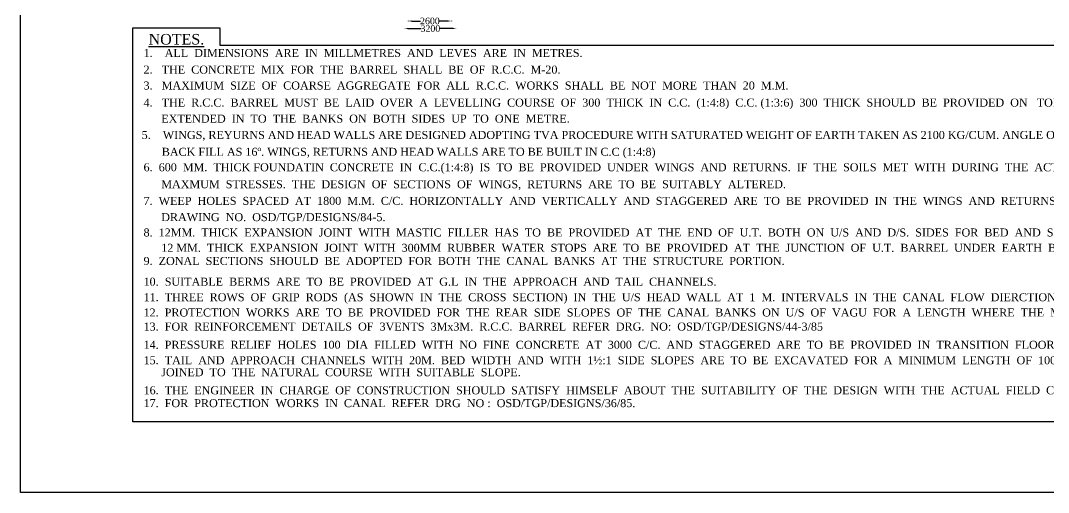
# Model space of a CAD drawing. Header units: millimetres. Extents: x 11010 to 188463, y 9166 to 116986.
# Drawn here: x 11010 to 73967, y 9166 to 38082 of the extents above; entities that cross this region are included whole.
import ezdxf

# ---------------------------------------------------------------- set-up
doc = ezdxf.new("R2010")
doc.units = ezdxf.units.MM
doc.header["$MEASUREMENT"] = 0
for name, color, linetype in [('DIM', 5, 'Continuous'), ('DWG.LINE', 10, 'Continuous'), ('TEXT', 7, 'Continuous')]:
    doc.layers.add(name, color=color, linetype=linetype)
doc.layers.add('TITLE', color=7, linetype='Continuous', lineweight=30)
doc.styles.get("Standard").update_dxf_attribs({"font": 'TIMES.TTF', "height": 400})
doc.dimstyles.get("Standard").update_dxf_attribs({"dimtxt": 400, "dimasz": 200, "dimexe": 0.18, "dimexo": 0.0625, "dimgap": 0.09, "dimtad": 0, "dimtih": 1, "dimtoh": 1, "dimdec": 0, "dimzin": 0, "dimdsep": 46, "dimtxsty": 'Standard', "dimcen": 300, "dimclre": 256, "dimclrt": 4, "dimadec": 0, "dimazin": 0, "dimtfac": 1, "dimtdec": 0, "dimtofl": 0, "dimtmove": 0, "dimatfit": 3, "dimfxl": 5, "dimfxlon": 1, "dimtolj": 1, "dimtzin": 0, "dimarcsym": 0})

# ---------------------------------------------------------------- blocks, each defined once
blk = doc.blocks.new('*D37')
at = {"layer": 'Defpoints', "color": 0, "linetype": 'ByBlock', "ltscale": 0.2}
for p in [(34759, 38068), (37404, 38068), (37404, 38053)]:
    blk.add_point(p, dxfattribs=at)
at = {"layer": 'DIM', "lineweight": -2, "ltscale": 0.2}
blk.add_line((34759, 38058), (34759, 38053), dxfattribs=at)
at = {"layer": 'DIM', "color": 0, "linetype": 'ByBlock', "lineweight": -2, "ltscale": 0.2}
for p, q in [((34959, 38053), (35508, 38053)), ((37204, 38053), (36656, 38053))]:
    blk.add_line(p, q, dxfattribs=at)
at = {"layer": 'DIM', "linetype": 'ByBlock', "lineweight": -2, "ltscale": 0.2}
blk.add_line((37404, 38058), (37404, 38053), dxfattribs=at)
at = {"layer": 'DIM', "color": 0, "linetype": 'ByBlock', "ltscale": 0.2}
for points in [[(34959, 38086), (34959, 38020), (34759, 38053)], [(37204, 38086), (37204, 38020), (37404, 38053)]]:
    blk.add_solid(points, dxfattribs=at)
at = {"layer": 'DIM', "color": 4, "linetype": 'ByBlock', "ltscale": 0.2, "insert": (36082, 38053), "char_height": 400, "attachment_point": 5}
blk.add_mtext('\\A1;2600', dxfattribs=at)
blk = doc.blocks.new('*D38')
at = {"layer": 'Defpoints', "color": 0, "linetype": 'ByBlock', "ltscale": 0.2}
for p in [(34525, 37737), (37699, 37737), (37699, 37592)]:
    blk.add_point(p, dxfattribs=at)
at = {"layer": 'DIM', "lineweight": -2, "ltscale": 0.2}
blk.add_line((34525, 37597), (34525, 37592), dxfattribs=at)
at = {"layer": 'DIM', "color": 0, "linetype": 'ByBlock', "lineweight": -2, "ltscale": 0.2}
for p, q in [((34725, 37592), (35544, 37592)), ((37499, 37592), (36680, 37592))]:
    blk.add_line(p, q, dxfattribs=at)
at = {"layer": 'DIM', "linetype": 'ByBlock', "lineweight": -2, "ltscale": 0.2}
blk.add_line((37699, 37597), (37699, 37592), dxfattribs=at)
at = {"layer": 'DIM', "color": 0, "linetype": 'ByBlock', "ltscale": 0.2}
for points in [[(34725, 37626), (34725, 37559), (34525, 37592)], [(37499, 37626), (37499, 37559), (37699, 37592)]]:
    blk.add_solid(points, dxfattribs=at)
at = {"layer": 'DIM', "color": 4, "linetype": 'ByBlock', "ltscale": 0.2, "insert": (36112, 37592), "char_height": 400, "attachment_point": 5}
blk.add_mtext('\\A1;3200', dxfattribs=at)

msp = doc.modelspace()

# ---------------------------------------------------------------- linework, layer by layer
at = {"layer": 'DWG.LINE', "linetype": 'ByBlock', "ltscale": 0.2}
msp.add_lwpolyline([(23208.1, 37628.7), (23208.1, 36567.6), (103463, 36567.6)], dxfattribs=at)
at = {"layer": 'TITLE', "linetype": 'ByBlock', "ltscale": 0.2}
msp.add_lwpolyline([(11009.9, 116985.8), (188296.1, 116985.8), (188296.1, 9166), (11009.9, 9166)], close=True, dxfattribs=at)
msp.add_lwpolyline([(103463, 36567.6), (103463, 13491.6), (17881.7, 13491.6), (17881.7, 37628.7), (23208.1, 37628.7)], dxfattribs=at)

# ---------------------------------------------------------------- texts
at = {"layer": 'TEXT', "linetype": 'ByBlock', "ltscale": 0.2}
for s, height, p in [('%%UNOTES.', 650, (18853.5, 36612.1)), ('1.    ALL  DIMENSIONS  ARE  IN  MILLMETRES  AND  LEVES  ARE  IN  METRES.', 490, (18543.7, 35849.7)), ('2.   THE  CONCRETE  MIX  FOR  THE  BARREL  SHALL  BE  OF  R.C.C.  M-20.', 490, (18543.7, 34830.3)), ('3.   MAXIMUM  SIZE  OF  COARSE  AGGREGATE  FOR  ALL  R.C.C.  WORKS  SHALL  BE  NOT  MORE  THAN  20  M.M. ', 490, (18543.7, 33856.8)), ('4.   THE  R.C.C.  BARREL  MUST  BE  LAID  OVER  A  LEVELLING  COURSE  OF  300  THICK  IN  C.C.  (1:4:8)  C.C. (1:3:6)  300  THICK  SHOULD  BE  PROVIDED  ON   TOP  OF  U.T.  BARREL  WHICH  WILL  FORM  PART  OT  BED  LINING  AND  TO  BE   ', 490, (18543.7, 32810.1)), ('EXTENDED  IN  TO  THE  BANKS  ON  BOTH  SIDES  UP  TO  ONE  METRE.', 490, (19628, 31826.6)), ('5.    WINGS, REYURNS AND HEAD WALLS ARE DESIGNED ADOPTING TVA PROCEDURE WITH SATURATED WEIGHT OF EARTH TAKEN AS 2100 KG/CUM. ANGLE OF Ø=32º AND ANGLE OF FRICTION BETWEEN WALL AND ', 490, (18426.5, 30827)), ('BACK FILL AS 16º. WINGS, RETURNS AND HEAD WALLS ARE TO BE BUILT IN C.C (1:4:8)', 490, (19660.6, 29795.6)), ('6.  600  MM.  THICK FOUNDATIN  CONCRETE  IN  C.C.(1:4:8)  IS  TO  BE  PROVIDED  UNDER  WINGS  AND  RETURNS.  IF  THE  SOILS  MET  WITH  DURING  THE  ACTUAL  EXECUTION  ARE  NOT  CAPABLE  OF  TAKING  DESIGNED', 490, (18543.7, 28847.5)), ('MAXMUM  STRESSES.  THE  DESIGN  OF  SECTIONS  OF  WINGS,  RETURNS  ARE  TO  BE  SUITABLY  ALTERED.', 490, (19628, 27807.3)), ('7.  WEEP  HOLES  SPACED  AT  1800  M.M.  C/C.  HORIZONTALLY  AND  VERTICALLY  AND  STAGGERED  ARE  TO  BE  PROVIDED  IN  THE  WINGS  AND  RETURNS  WITH  SUITABLE  FILTERS  IN  THE  REAR  SIDE  AS  PER  TYPE  DESIGN.', 490, (18543.7, 26788.2)), ('DRAWING  NO.  OSD/TGP/DESIGNS/84-5.', 490, (19628, 25790.4)), ('8.  12MM.  THICK  EXPANSION  JOINT  WITH  MASTIC  FILLER  HAS  TO  BE  PROVIDED  AT  THE  END  OF  U.T.  BOTH  ON  U/S  AND  D/S.  SIDES  FOR  BED  AND  SIDES   IN  THE  CANAL  FLOW  DIRECTION.', 490, (18543.7, 24850.9)), ('12 MM.  THICK  EXPANSION  JOINT  WITH  300MM  RUBBER  WATER  STOPS  ARE  TO  BE  PROVIDED  AT  THE  JUNCTION  OF  U.T.  BARREL  UNDER  EARTH  BANK  AND  CANAL TROUGH.', 490, (19628, 23913.2)), ('9.  ZONAL  SECTIONS  SHOULD  BE  ADOPTED  FOR  BOTH  THE  CANAL  BANKS  AT  THE  STRUCTURE  PORTION.', 490, (18543.7, 23106.6)), ('10.  SUITABLE  BERMS  ARE  TO  BE  PROVIDED  AT  G.L  IN  THE  APPROACH  AND  TAIL  CHANNELS.', 490, (18543.7, 21835.9)), ('11.  THREE  ROWS  OF  GRIP  RODS  (AS  SHOWN  IN  THE  CROSS  SECTION)  IN  THE  U/S  HEAD  WALL  AT  1  M.  INTERVALS  IN  THE  CANAL  FLOW  DIERCTION  ARE  TO  BE  PROVIDED.', 490, (18543.7, 20883.4)), ('12.  PROTECTION  WORKS  ARE  TO  BE  PROVIDED  FOR  THE  REAR  SIDE  SLOPES  OF  THE  CANAL  BANKS  ON  U/S  OF  VAGU  FOR  A  LENGTH  WHERE  THE  M.F.L.  OF  DRAIN  PLUS  (ONE) 1 METRE  MEETS  THE  NATURAL  GROUND  LEVEL.', 490, (18543.7, 19948.4)), ('13.  FOR  REINFORCEMENT  DETAILS  OF  3VENTS  3Mx3M.  R.C.C.  BARREL  REFER  DRG.  NO:  OSD/TGP/DESIGNS/44-3/85', 490, (18543.7, 19085.2)), ('14.  PRESSURE  RELIEF  HOLES  100  DIA  FILLED  WITH  NO  FINE  CONCRETE  AT  3000  C/C.  AND  STAGGERED  ARE  TO  BE  PROVIDED  IN  TRANSITION  FLOOR  BOTH  ON  U/S  AND  D/S.', 490, (18543.7, 17970.4)), ('15.  TAIL  AND  APPROACH  CHANNELS  WITH  20M.  BED  WIDTH  AND  WITH  1½:1  SIDE  SLOPES  ARE  TO  BE  EXCAVATED  FOR  A  MINIMUM  LENGTH  OF  100M.  OR  AS  MENTIONED  IN  THE  DESIGN  REPORT  AND  ARE  TO  BE    ', 490, (18543.7, 17021.8)), ('JOINED  TO  THE  NATURAL  COURSE  WITH  SUITABLE  SLOPE.', 490, (19628, 16288.2)), ('16.  THE  ENGINEER  IN  CHARGE  OF  CONSTRUCTION  SHOULD  SATISFY  HIMSELF  ABOUT  THE  SUITABILITY  OF  THE  DESIGN  WITH  THE  ACTUAL  FIELD  CONDITIONS,  BEFORE  EXECUTING  THE  WORK.      ', 490, (18543.7, 15181.3)), ('17.  FOR  PROTECTION  WORKS  IN  CANAL  REFER  DRG  NO :  OSD/TGP/DESIGNS/36/85.', 490, (18543.7, 14392.8))]:
    msp.add_text(s, height=height, dxfattribs=at).set_placement(p)

# ---------------------------------------------------------------- dimensions: what is measured, and where the dimension line sits
at = {"layer": 'DIM', "linetype": 'ByBlock', "ltscale": 0.2}
dim = msp.add_linear_dim(base=(37698.9, 37592.5), p1=(34524.8, 37737.1), p2=(37698.9, 37737.1), angle=0, text='3200', dimstyle='Standard', dxfattribs=at)
dim.commit()
dim.dimension.update_dxf_attribs({"geometry": '*D38', "text_midpoint": (36111.9, 37592.5), "dimtype": 161})
dim = msp.add_aligned_dim(p1=(34759.5, 38068.1), p2=(37404, 38068.1), distance=-15, text='2600', dimstyle='Standard', dxfattribs=at)
dim.commit()
dim.dimension.update_dxf_attribs({"geometry": '*D37', "text_midpoint": (36081.7, 38053.1)})

doc.saveas('drawing.dxf')
